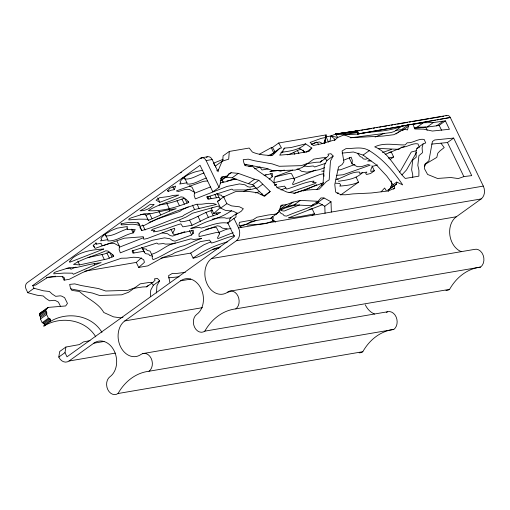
<?xml version="1.0" encoding="UTF-8"?>
<svg xmlns="http://www.w3.org/2000/svg" width="510" height="510" viewBox="0 0 510 510"><rect width="100%" height="100%" fill="white"/><g stroke="black" fill="none" stroke-linecap="round" stroke-linejoin="round"><path stroke-width="0.76" d="M412.705 177.684L412.737 174.771L411.627 169.779L412.73 160.121L416.262 157.169L415.892 152.209L416.906 148.353L423.102 143.897L425.729 142.947L424.161 139.434C418.366 138.267 413.125 143.233 407.19 142.8L405.195 144.897C395.033 145.21 384.279 142.182 374.71 146.874C388.951 152.452 394.817 168.306 405.278 178.449L418.869 176.148L418.933 170.321L417.83 165.323L418.927 155.671L422.458 152.713L422.089 147.753L423.102 143.897M150.316 296.718L150.737 290.139L153.414 285.205L159.611 280.749L157.392 278.422L154.415 278.881L155.072 280.226L152.923 282.368L146.721 286.824L142.558 286.977L134.028 288.303L128.628 292.224L121.641 294.812L99.514 295.462L92.399 293.04L70.756 288.902M156.468 292.995L156.933 285.683L159.611 280.749M222.672 161.307L223.099 155.888L229.296 151.438L249.186 148.04L252.348 151.999C258.474 154.83 265.735 155.301 272.346 155.473L279.888 148.238L281.526 147.964L278.709 142.998L272.506 147.447L271.269 147.664L259.539 154.128M229.296 151.438L228.69 159.171L222.124 161.198L215.928 165.654L215.341 167.031M117.007 241.185L119.429 246.215L119.149 249.588L120.309 252.839L151.999 240.369L164.475 237.851L169.97 238.756L172.552 240.612L175.064 241.109L191.607 235.008L193.36 233.032L193.271 230.278L175.937 234.402L173.508 234.313L170.927 229.373M189.363 185.831L192.053 187.246L194.476 192.283L194.195 195.655L195.355 198.906L227.046 186.437L239.522 183.919L245.023 184.824L247.599 186.679L250.11 187.176L254.554 185.799M275.623 222.092L272.933 220.677L273.213 217.305M349.739 157.437L349.624 158.788L352.047 163.818L357.319 166.706L361.424 166.655L368.016 164.583L370.183 165.163L343.083 174.764L336.638 175.344M352.047 163.818L352.327 160.446L351.167 157.195L343.836 160.127M388.282 191.377L388.027 190.102L390.405 188.509L390.583 186.532L396.78 182.076L402.677 184.888C393.707 171.538 383.118 159.107 369.272 150.629C361.832 146.185 353.946 148.697 345.952 148.646L342.102 150.96L343.893 161.842L342.108 164.552L338.576 166.866L334.796 184.435L335.606 192.079L340.75 194.705L345.519 194.788L352.984 193.889L371.197 193.003L388.135 190.969L394.734 188.203L394.224 185.646L396.601 184.053L396.78 182.076M95.772 336.861C85.368 319.228 60.531 315.677 43.873 326.094L44.351 324.666L44.058 323.576L42.215 322.651L40.456 318.999L40.621 317.373L39.621 315.282L39.825 313.338L48.042 307.415L65.669 305.955L67.46 303.418L64.617 297.668L61.697 296.131L60.282 295.832L55.698 296.342L52.116 293.97L49.451 291.497L43.439 290.802L34.004 288.265L32.697 285.536L200.041 165.272L212.836 191.843L219.032 187.393L220.345 183.492L221.327 177.078L227.779 175.873L228.735 173.808L231.202 172.718L238.304 173.374L254.554 179.22L258.825 180.285L270.173 191.48L264.582 196.305L257.072 192.672L247.796 191.352L235.518 191.639L223.616 196.917L217.419 201.373L220.664 208.118L225.375 210.337L233.306 211.261L237.144 213.18L235.894 214.691M43.873 326.094L50.069 321.638L50.547 320.21L50.254 319.12L48.412 318.195L46.652 314.542L46.824 312.923L45.817 310.826L46.021 308.881L46.843 308.69L48.042 307.415M322.97 184.308L324.284 165.418L326.961 160.484L333.157 156.028L330.939 153.701L327.962 154.16L328.618 155.505L326.47 157.647L320.267 162.103L316.104 162.256L307.575 163.583L302.175 167.503L295.188 170.091L273.06 170.742L265.94 168.319L244.303 164.182M324.723 143.355L326.107 134.901L278.709 142.998M152.464 256.128L152.171 257.964L153.051 259.635C163.735 255.867 172.641 248.134 183.963 245.705C190.051 243.678 195.394 240.216 201.616 238.508L193.717 239.47L190.88 238.852L172.635 243.927L165.406 244.092L163.429 243.544L158.227 244.073L156.844 243.034L132.128 250.939L132.9 253.145L143.916 251.264L145.344 253.642L148.843 254.19L149.564 255.51L152.464 256.128L150.042 251.098L147.148 250.474L146.421 249.16L142.921 248.612L142.233 247.758M115.311 353.111L69.022 361.016A9.55 7.325 80.3 0 1 58.784 357.083L59.695 351.498L65.892 347.042L79.35 344.588L83.442 341.923L90.079 340.616M223.616 196.917L226.861 203.662L231.572 205.887L239.502 206.811L243.34 208.73L241.255 211.242L238.47 213.021L236.659 213.441L235.843 215.016L236.015 216.992L227.76 222.87L234.351 236.557L67.001 356.822L64.987 352.627L65.892 347.042M324.825 143.367L326.107 134.901M329.906 141.168L330.964 135.979L335.586 134.022L355.183 131.115L446.734 115.483M328.434 142.131L326.119 136.807L330.964 135.979L337.76 137.483L344.167 134.812L357.389 134.098L407.828 125.109L408.395 126.289L407.56 129.935L404.041 129.177L393.867 134.697L383.004 136.068L351.243 137.681L344.167 134.812L335.586 134.022L337.76 137.483L334.26 140.569M222.124 161.198L218.624 169.467L218.076 171.813L212.166 159.534A5.444 4.176 80.3 0 0 206.333 157.29M84.8 271.192L136.278 262.401L138.701 267.431L144.419 262.357L143.769 259.87L141.404 258.385L138.031 257.429L133.301 257.25L126.563 258.137L121.463 258.207L101.337 265.053L82.41 272.62L69.284 279.289L64.132 280.168L64.662 278.231L63.527 277.051L61.417 276.363L48.016 277.191L35.719 285.02L32.697 285.536M139.37 225.535L139.708 224.298L138.58 223.119C132.893 221.92 126.505 222.303 120.889 224.094L121.724 224.865C127.71 224.751 133.448 223.157 139.37 225.535L137.859 222.385M323.926 143.406L325.609 137.477L321.128 138.395L310.086 142.443L313.299 145.49L320.879 143.928L335.503 139.676L330.964 135.979M239.47 225.732L246.7 224.317L250.792 221.659L261.853 219.478L270.58 218.446L278.811 212.013L281.01 205.294L286.32 204.657L293.148 202.126L300.307 200.411L318.055 201.284L320.943 197.931L324.048 197.988L331.015 201.769L331.347 212.058M269.133 179.169L272.238 176.785L272.391 173.419L264.097 175.395M119.429 246.215L114.157 243.334L110.052 243.385L103.46 245.45L101.311 245.131L101.159 243.283L96.218 244.131L96.537 242.97L93.12 245.425L95.153 248.364L124.325 238.189L143.316 236.716L143.731 239.209L147.224 238.54L174.516 228.257L174.79 229.27L172.743 233.147M174.292 189.675L175.65 186.112L169.824 188.19L167.924 190.587L168.166 191.492L171.162 190.211L174.292 189.675L172.775 186.532M69.022 361.016L93.814 343.198A19.106 14.65 80.3 0 1 114.278 351.058A19.106 14.65 80.3 0 1 109.956 376.743A9.55 7.325 80.3 0 0 107.795 389.583A9.55 7.325 80.3 0 0 118.027 393.516A62.086 47.608 80.3 0 1 149.022 371.242A9.55 7.325 80.3 0 0 151.183 358.403A9.55 7.325 80.3 0 0 140.945 354.469A19.106 14.65 80.3 0 1 120.481 346.609A19.106 14.65 80.3 0 1 124.803 320.924L180.585 280.838A19.106 14.65 80.3 0 1 201.055 288.698A19.106 14.65 80.3 0 1 196.732 314.383A9.55 7.325 80.3 0 0 194.565 327.222A9.55 7.325 80.3 0 0 204.803 331.156A62.086 47.608 80.3 0 1 235.792 308.881A9.55 7.325 80.3 0 0 237.953 296.042A9.55 7.325 80.3 0 0 227.721 292.109A19.106 14.65 80.3 0 1 207.251 284.248A19.106 14.65 80.3 0 1 211.573 258.564L456.361 216.756L481.153 198.938A9.55 7.325 80.3 0 0 483.314 186.099L450.292 117.491L401.988 126.002C388.282 132.084 372.019 131.019 357.389 134.098L358.211 132.281L356.783 131.191L355.183 131.115M424.518 166.662L425.869 163.895L436.821 157.367L437.79 153.261L440.079 150.807L444.204 147.594L441.016 143.259M205.715 229.43L214.002 227.454L216.431 227.549L219.619 233.746L217.572 237.622L217.853 238.635L233.127 232.636M274.731 176.932L289.055 173.521L291.484 173.617L294.665 179.813L292.625 183.689L292.899 184.703L320.191 174.42L323.678 173.751L324.092 176.243M333.157 156.028L330.48 160.962L329.167 179.851L326.292 181.662L319.228 189.133L303.941 190.306L294.295 193.143L287.111 192.149L277.357 187.795C271.811 178.003 260.82 174.184 253.011 166.738L245.418 165.68L243.939 163.162L243.2 159.675L248.262 159.165L254.981 160.854L272.142 163.863L279.257 166.285L301.391 165.635L308.378 163.047L313.771 159.126L322.301 157.8L326.47 157.647M416.555 152.356L406.515 169.951L401.912 174.904M133.728 232.024L135.265 229.615L127.819 229.545L126.735 228.059L127.672 226.829L126.499 226.65L117.128 228.174L111.065 230.647L104.059 234.849L100.916 238.476L101.713 239.49L100.546 240.892L107.839 239.643L107.986 240.924C117.039 241.313 124.421 234.638 133.135 232.942L133.939 231.942L132.517 229.513M284.778 148.059L279.678 155.155L294.155 153.937L308.881 151.483L311.852 148.085L305.624 143.852L290.757 147.594L284.778 148.059L283.541 148.952M286.32 204.657L280.117 209.113L286.952 206.582L294.111 204.867L311.859 205.74L313.299 204.064M381.097 191.837L384.642 188.024L386.248 190.606M399.451 172.087L400.471 170.984L411.283 152.031L416.587 150.622M41.049 312.719L41.845 311.871M316.831 189.567L320.095 186.112L322.397 184.671M399.993 148.302L398.998 149.353L381.015 148.531L378.72 148.818M146.721 286.824L148.34 285.217M320.267 162.103L321.887 160.497M141.442 257.869L136.278 262.401M270.58 218.446L272.614 216.469M270.459 155.792L273.691 152.694L279.888 148.238M212.511 207.525L211.325 208.469L213.747 213.499L220.677 212.3L217.19 214.359L208.335 217.337L192.06 225.261L182.873 226.829L180.846 223.845C171.558 226.325 163.028 231.017 153.37 231.865L154.779 230.265L151.196 230.431L152.541 229.309L174.828 221.812L186.099 217.05L192.448 213.231L218.815 205.938L219.466 208.424L213.747 213.499M278.658 210.471L281.093 213.524L282.929 214.174L284.178 215.749L286.524 216.106C296.941 211.427 308.365 208.66 318.227 202.954M264.849 175.567L266.092 174.618M401.988 126.002L394.415 131.484L390.87 132.581L350.459 137.821M201.801 158.068L200.29 158.323L27.177 282.731A4.775 3.659 80.3 0 0 26.093 289.151L27.808 292.721L37.236 295.258L43.254 295.953L45.919 298.426L49.502 300.798L54.079 300.282L55.501 300.588L58.42 302.124L60.626 306.599M27.808 292.721L34.004 288.265M216.763 170.805L218.624 169.467M220.664 178.634L223.144 176.849M220.288 180.514L225.866 176.505M227.485 175.389L231.202 172.718M227.779 175.873L221.582 180.33L220.307 180.75M43.127 311.361L46.843 308.69M39.589 314.268L45.785 309.819M39.621 315.282L45.817 310.826M225.796 177.244L232.107 177.831L238.304 173.374M40.118 316.327L46.321 311.871M40.621 317.373L46.824 312.923M40.456 318.999L46.652 314.542M42.215 322.651L48.412 318.195M43.12 323.04L49.317 318.591M44.058 323.576L50.254 319.12M44.351 324.666L50.547 320.21M232.107 177.831L248.357 183.676L254.554 179.22M281.571 152.28C289.999 151.113 299.198 150.016 305.624 143.852M248.357 183.676L252.628 184.741L258.825 180.285M220.664 208.118L226.861 203.662M306.274 152.088L311.852 148.085M252.628 184.741L256.543 188.681L262.739 184.225M236.659 213.441L230.463 217.891L229.64 219.472L229.819 221.448L227.76 222.87M270.173 191.48L263.976 195.936L256.543 188.681M58.784 357.083L64.987 352.627M280.462 206.843L282.942 205.058M211.573 258.564L236.366 240.745L481.153 198.938M275.094 214.684L278.811 212.013M286.952 206.582L293.148 202.126M342.063 153.115L353.411 151.993L363.075 155.085L369.272 150.629M294.111 204.867L300.307 200.411M407.828 125.109L401.625 129.565L395.792 130.458M395.977 133.971L397.214 133.084M398.45 132.192L400.312 130.853M402.186 130.509L404.041 129.177M402.817 130.299L408.395 126.289M414.19 127.653L417.135 127.207L423.338 122.751L433.264 122.578L445.37 120.844L449.425 129.279L432.378 131.044L423.466 129.132L414.828 129.011L413.017 124.325L423.338 122.751M311.859 205.74L318.055 201.284M316.296 202.413L317.851 202.438L324.048 197.988M338.487 181.279C346.985 179.941 356.018 179.112 362.451 172.584M417.135 127.207L427.068 127.035L433.264 122.578M427.068 127.035L436.605 125.83L442.808 121.374M325.048 213.346L324.813 206.225L331.015 201.769M312.152 215.5L314.523 213.798L312.101 208.762L309.022 209.444M340.693 194.986L358.53 182.172L356.108 177.136M371.949 165.756L374.372 170.786L370.579 173.508L366.499 174.484L365.702 173.47L366.862 172.068L359.569 173.311L359.422 172.036C350.956 171.538 344.033 177.69 335.975 179.444M390.08 159.496L393.637 156.94L391.215 151.91L388.907 152.42M436.605 125.83L439.167 125.301L445.37 120.844M431.664 144.107L447.461 142.526L453.658 138.07L471.731 175.625L464.055 176.556L458.267 178.57L450.732 177.505L437.465 178.455L427.59 174.439L424.613 168.982L424.562 164.494L428.897 160.771L432.41 141.493L434.705 139.969L453.658 138.07M388.027 190.102L394.224 185.646M390.405 188.509L396.601 184.053M393.497 189.095L394.734 188.203M180.553 172.922L181.433 172.335M160.975 258.181L190.683 253.107L203.841 244.806L210.885 241.836M190.683 253.107L193.105 258.143C203.496 250.461 215.405 245.265 227.791 241.74M274.782 152.509L268.024 155.805M194.578 209.553L184.346 214.882L182.344 216.393C168.472 219.963 155.646 226.995 141.856 230.488L140.078 227.881L140.052 226.083L144.33 225.356L157.456 218.682L176.39 211.121L196.509 204.274L201.616 204.204L208.348 203.318L213.084 203.496L216.457 204.453L194.578 209.553L192.455 205.147M231.636 210.509C224.623 215.653 216.565 218.541 208.399 221.187C202.311 223.214 196.968 226.669 190.746 228.384L198.645 227.422L201.482 228.04C210.19 225.726 219.109 221.467 228.27 223.17M287.168 154.823C292.179 153.937 296.112 150.52 300.951 149.226M404.404 146.466L385.165 154.402M311.769 144.668L316.487 142.041M316.761 184.735L303.201 190.989M179.648 220.275L180.451 221.799C192.206 221.557 201.189 213.116 212.185 210.337M261.043 194.597L262.357 193.921M152.056 218.784L169.785 210.987L176.167 208.679L166.139 210.203L152.12 213.441L143.724 213.919L131.261 217.821L129.151 218.72L128.756 219.886L139.077 219.147L147.6 219.249L148.384 220.371L152.056 218.784L149.634 213.754L145.962 215.335L145.178 214.219L140.416 214.48M76.028 267.042L70.915 269.274L70.131 268.152L66.166 268.368M217.419 201.373L219.517 200.443M50.069 321.638C66.727 311.221 91.57 314.772 101.974 332.412M243.448 191.518L246.738 190.077M311.419 144.362L314.931 142.845L319.413 141.933L322.486 143.514M94.739 264.919L73.332 274.303L72.554 273.181L64.024 273.079L53.703 273.825L54.105 272.652L56.215 271.753L68.678 267.852L77.074 267.374L91.092 264.142L101.114 262.612L94.739 264.919L94.133 263.664M377.47 164.991L372.236 166.426L370.917 169.479L370.757 171.405L374.372 170.786M159.088 205.026C167.86 203.885 176.409 201.22 184.639 198.071L187.062 203.101L188.751 202.489L188.145 201.227M188.751 202.489L186.316 199.435L184.48 198.779L183.23 197.211L180.891 196.854C170.295 201.756 158.406 204.223 148.569 210.49L148.875 210.706C161.938 211.357 174.911 207.748 187.062 203.101M88.013 257.544L104.582 253.954L109.593 252.004L112.015 257.034L113.704 256.422L112.799 254.535M113.704 256.422L111.269 253.368L109.433 252.718L108.184 251.143L105.838 250.786C95.249 255.688 83.359 258.156 73.523 264.422L79.611 264.894L107.004 258.984L112.015 257.034M281.004 189.981L285.931 187.897M289.062 192.633L314.868 183.651L316.219 182.523L312.63 182.695L314.039 181.088C304.381 181.936 295.857 186.634 286.563 189.114L284.535 186.131L276.841 187.444M293.613 178.602L315.696 170.085M218.567 232.534L227.097 228.958M188.254 206.894L181.923 209.852L179.922 211.357L160.828 217.783L149.009 222.354M369.629 160.223L367.665 161.026L371.152 160.937M322.537 204.669L288.552 217.885C297.222 217.375 305.93 215.5 314.523 213.798M213.575 163.168L223.157 159.305M375.111 137.037L384.483 133.257M274.38 220.498L265.614 223.667M194.406 193.29L210.598 186.896M119.359 247.222L143.667 237.647M184.92 231.661L172.641 236.079L170.13 235.582L167.554 233.727L162.052 232.815M159.834 202.298L178.863 195.075L173.126 195.394L168.906 196.522L159.547 197.689L156.079 200.175L159.834 202.298L157.718 197.893M220.192 183.141L223.884 181.694M324.647 167.643L319.477 169.664L307.007 172.182L301.506 171.277L298.93 169.422L297.043 169.052M240.363 226.523L255.867 220.454M280.965 152.56L283.146 151.712M382.449 152.516L391.489 149.411M299.561 204.854L284.102 211.076L281.756 210.719L280.921 209.667M234.74 178.749L226.338 181.681L222.844 182.351L222.43 179.858M358.53 182.172C352.69 184.983 346.029 185.525 339.736 186.131L340.674 184.9L339.596 183.415L335.701 183.205M255.618 193.009L259.016 191.773M358.9 153.204L357.771 153.612L360.213 156.666L362.043 157.322L363.292 158.891L365.638 159.248L367.882 158.451M279.219 210.267L280.589 210.139L285.358 207.908L295.819 204.867M416.906 148.353L418.219 147.874M354.922 164.443L340.667 169.734L337.932 170.008M204.025 173.005C197.599 174.981 191.696 179.679 184.684 179.035L184.531 177.754L182.032 178.181M206.442 178.035C200.022 180.011 194.112 184.709 187.106 184.065L186.953 182.79L184.531 177.754M244.577 165.215L246.789 164.469M127.672 228.933C120.137 230.749 113.571 236.455 105.564 235.888L105.417 234.613L104.295 234.804M325.616 163.302L314.632 166.999L313.248 165.96L308.046 166.496L303.903 165.992M293.856 193.609L323.601 182.765M220.275 247.05C210.318 248.625 202.91 256.638 193.105 258.143M151.343 254.369C160.057 252.099 166.47 244.641 175.434 242.907M248.81 166.623L252.475 165.431M272.863 170.576L269.86 171.526L277.759 170.563L280.596 171.188L284.293 170.053M274.412 185.289L276.662 184.575L274.616 184.818M254.388 168.823L259.966 166.987L261.987 169.97L268.228 168.906M292.714 170.072L275.355 176.543L274.048 179.928L274.138 182.682L291.478 178.551L293.9 178.647L294.665 179.813M247.484 189.854L250.48 188.974M122.974 317.207L120.749 317.864L113.564 316.869L103.81 312.509C98.264 302.723 87.274 298.905 79.464 291.459L71.872 290.4L70.393 287.882L69.653 284.395L74.715 283.885L81.434 285.574L98.596 288.583L105.717 291.006L127.844 290.356L134.831 287.767L140.225 283.847L148.754 282.521L152.923 282.368M256.339 187.814C248.861 191.154 240.981 189.369 233.28 190.141L231.897 189.102L207.175 197.007L207.946 199.212L218.962 197.325L220.39 199.71M212.256 219.204L216.584 218.114M39.825 313.338L40.647 313.14M388.25 158.132L393.637 156.94M226.963 180.935L236.321 179.042M231.011 228.41L227.887 229.041L222.392 228.136L219.81 226.281L217.298 225.783L200.755 231.884L199.002 233.86L199.091 236.614L216.425 232.49L218.854 232.579L219.619 233.746M202.795 170.353C194.463 171.379 185.187 174.63 180.03 181.617L180.827 182.631L179.66 184.034L186.953 182.79M344.167 134.812L358.211 132.281L335.586 134.022L337.142 134.028M357.389 134.098L435.457 120.143M437.019 119.863L438.581 119.582M440.143 119.302L450.292 117.491A3.997 3.066 80.3 0 0 446.008 115.84M355.234 131.344L359.933 130.547M361.494 130.28L363.063 130.012M364.625 129.744L371.669 128.539M373.231 128.271L374.799 128.004M376.361 127.736L377.929 127.468M379.491 127.207L381.059 126.939M382.621 126.671L386.535 126.002M388.104 125.734L389.665 125.466M391.234 125.199L392.796 124.931M394.364 124.663L395.926 124.395M397.494 124.128L407.662 122.394M409.23 122.126L410.792 121.858M412.361 121.59L428.795 118.785M430.357 118.518L440.532 116.777M442.094 116.509L443.662 116.242M201.278 157.832L207.321 156.799M200.29 158.323A5.444 4.176 80.3 0 1 206.123 160.567L212.166 159.534M236.366 240.745A9.55 7.325 80.3 0 0 238.533 227.906L483.314 186.099M234.664 235.76C226.676 237.086 219.402 241.032 211.516 243.047L209.489 240.063L200.302 241.632L184.027 249.556L175.172 252.533L171.685 254.592L163.27 257.295L147.76 265.888L138.701 267.431M46.353 277.759L55.564 276.184M212.6 249.364L218.866 248.293M180.585 280.838L190.785 279.097M229.462 291.242L474.243 249.435A9.55 7.325 80.3 0 1 483.212 255.37A9.55 7.325 80.3 0 1 480.573 267.074A62.086 47.608 80.3 0 0 449.584 289.349A9.55 7.325 80.3 0 1 445.944 290.451M227.721 292.109L229.29 291.841M124.803 320.924L202.476 307.657M235.792 308.881L480.573 267.074M93.814 343.198L104.014 341.458M204.803 331.156L449.584 289.349M142.692 353.602L387.472 311.795M149.022 371.242L393.803 329.434A9.55 7.325 80.3 0 0 396.13 316.965A9.55 7.325 80.3 0 0 386.28 312.311M118.027 393.516L362.808 351.709A62.086 47.608 80.3 0 1 393.803 329.434M355.974 131.019L335.586 134.022L357.542 131.618M356.783 131.191L335.586 134.022L350.523 132.007M352.091 131.797L354.45 131.478M400.987 147.256C406.923 147.683 412.169 142.724 417.964 143.89L419.532 147.403M185.308 272.353L177.021 273.398L172.405 273.366L168.555 275.68L169.83 282.285M179.112 276.809L168.517 277.835M276.777 213.996L268.05 215.029L256.989 217.203L252.896 219.867L239.439 222.322L238.986 225.114L240.988 227.485M230.966 217.866L226.51 218.318L224.534 217.77L217.311 217.929M207.532 180.929L203.439 181.337L176.339 190.938L178.513 191.518L185.105 189.446L189.204 189.401L194.476 192.283M264.25 223.807L247.407 225.088M316.187 202.438L318.533 202.253M321.676 171.213L324.022 171.041M337.072 193.182L338.659 193.067M326.961 160.484L324.742 158.157M153.414 285.205L151.196 282.872M414.681 128.361L425.678 127.143L427.189 130.286M224.362 197.007L222.194 196.541L221.467 195.228L217.968 194.68L216.935 193.398M317.851 202.438L324.813 206.225M299.427 148.302L305.031 152.114M363.075 155.085L376.138 164.653L386.733 176.026L393.229 184.907M337.531 178.876L338.251 179.871M272.506 147.447L274.973 151.802M439.167 125.301L441.539 130.222M447.461 142.526L463.826 176.536M317.462 142.296L318.673 144.808M320.962 183.198L321.867 185.085M302.985 150.01L304.196 152.528M297.368 150.412L298.885 153.555M293.881 152.471L294.793 154.358M316.092 202.036L317.003 203.923M271.269 147.664L273.691 152.694M270.727 173.642L272.238 176.785M271.422 217.534L272.933 220.677M213.875 163.799L214.786 165.686M206.123 160.567L219.032 187.393M233.962 218.414L238.533 227.906M217.145 193.558L218.962 197.325M214.946 194.61L216.457 197.759M209.929 196.146L211.14 198.664M216.584 213.103L217.19 214.359M207.793 196.516L209.004 199.027M206.735 196.694L207.647 198.581M210.898 210.847L213.32 215.877M205.919 212.307L208.335 217.337M197.141 204.351L199.257 208.749M198.027 216.387L200.449 221.416M182 199.193L184.422 204.223M189.637 220.231L192.06 225.261M191.613 230.501L193.124 233.644M176.983 200.621L179.399 205.657M189.484 230.609L191.607 235.008M167.56 190.23L168.166 191.492M166.923 203.739L169.345 208.768M168.88 209.1L169.785 210.987M158.865 211.159L160.682 214.933M145.962 215.335L148.384 220.371M142.685 224.961L145.101 229.997M140.04 226.714L141.856 230.488M142.099 247.49L143.916 251.264M141.888 247.331L144.311 252.361M131.319 229.168L133.135 232.942M121.119 223.609L121.724 224.865M132.747 250.448L133.958 252.96M105.417 234.613L107.839 239.643M106.953 253.126L109.369 258.156M101.93 254.56L104.352 259.59M95.612 242.868L96.218 244.131M93.47 245.163L94.681 247.675M77.8 261.12L79.611 264.894M62.316 276.394L64.132 280.168M391.227 180.942L391.769 186.437M461.371 251.691A19.106 14.65 80.3 0 1 449.89 235.346A19.106 14.65 80.3 0 1 456.361 216.756M362.808 351.709A9.55 7.325 80.3 0 1 359.174 352.812M374.601 314.052A19.106 14.65 80.3 0 1 365.262 304.801M69.857 261.267L69.634 262.299L103.81 249.007C92.903 249.709 81.708 251.086 72.669 257.977L69.857 261.267M153.956 204.612C150.189 208.494 145.458 210.859 140.078 210.802L144.687 208.367L150.38 204.274L153.956 204.612"/></g></svg>
